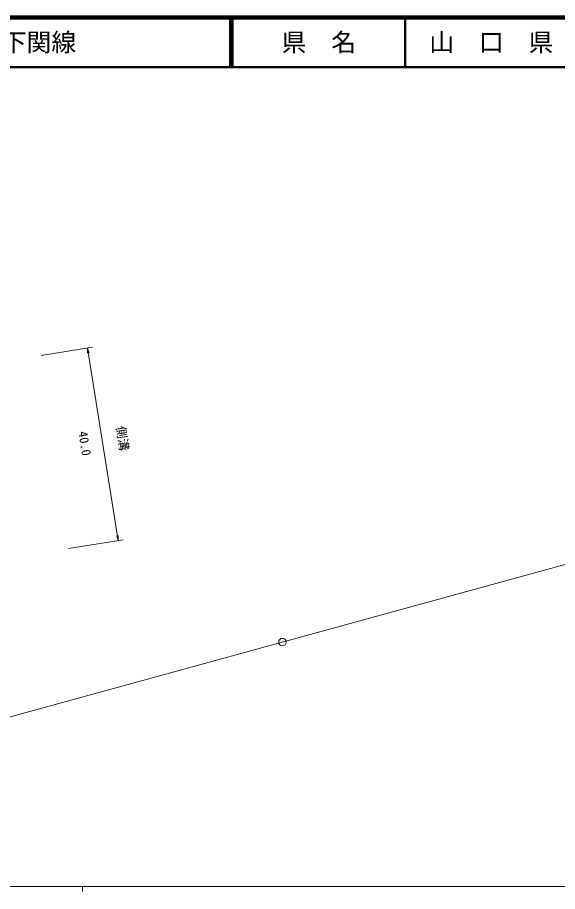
# Model space of a CAD drawing. Units: millimetres, scale not verified. Extents: x 40000 to 680000, y 20000 to 380000.
# Drawn here: x 254898 to 363711, y 204000 to 380000 of the extents above; entities that cross this region are included whole.
import ezdxf
from ezdxf.enums import TextEntityAlignment as Align

# ---------------------------------------------------------------- set-up
doc = ezdxf.new("R2010")
doc.units = ezdxf.units.MM
doc.header["$LTSCALE"] = 1000
for name, color, linetype, lineweight in [('M-STR-HTXT', 7, 'Continuous', 13), ('M-TTL', 2, 'Continuous', 140), ('M-TTL-BAND', 7, 'Continuous', 13), ('M-TTL-LINE', 7, 'Continuous', 50), ('M-WORK', 1, 'Continuous', 13)]:
    doc.layers.add(name, color=color, linetype=linetype, lineweight=lineweight)
doc.layers.add('M-TTL-TXT', color=7, linetype='Continuous')
doc.styles.add('ＭＳ ゴシック', font='')
doc.styles.get('ＭＳ ゴシック').set_extended_font_data('MS Gothic')

# ---------------------------------------------------------------- blocks, each defined once
blk = doc.blocks.new('open_arrow')
at = {"color": 0, "linetype": 'Continuous', "lineweight": -2}
blk.add_lwpolyline([(7.5, 1.25), (0, 0), (7.5, -1.25)], dxfattribs=at)

msp = doc.modelspace()

# ---------------------------------------------------------------- linework, layer by layer
at = {"layer": 'M-STR-HTXT'}
for p, q in [((259688, 311950), (269990, 313600)), ((275213, 274670), (269003, 313442)), ((265151, 273059), (276200, 274828))]:
    msp.add_line(p, q, dxfattribs=at)
at = {"layer": 'M-TTL'}
msp.add_line((680000, 380000), (40000, 380000), dxfattribs=at)
at = {"layer": 'M-TTL-BAND'}
for p, q in [((40000, 205000), (579000, 205000)), ((268000, 205000), (268000, 204000))]:
    msp.add_line(p, q, dxfattribs=at)
at = {"layer": 'M-TTL-LINE'}
for p, q in [((297750, 380000), (297750, 370000)), ((298250, 380000), (298250, 370000)), ((333000, 380000), (333000, 370000)), ((40000, 370000), (680000, 370000))]:
    msp.add_line(p, q, dxfattribs=at)
at = {"layer": 'M-WORK'}
msp.add_line((218709, 229697), (501253, 307086), dxfattribs=at)
msp.add_circle((308279, 254231), 750, dxfattribs=at)

# ---------------------------------------------------------------- block references
at = {"layer": 'M-STR-HTXT', "xscale": 133, "yscale": 133}
for p, rotation in [((269003, 313442), 279.1), ((275213, 274670), 99.1)]:
    msp.add_blockref('open_arrow', p, dxfattribs=dict(at, rotation=rotation))

# ---------------------------------------------------------------- texts
at = {"layer": 'M-STR-HTXT', "style": 'ＭＳ ゴシック'}
msp.add_text('側溝', height=1833, rotation=279.1, dxfattribs=at).set_placement((274234, 297471), align=Align.BOTTOM_LEFT)
msp.add_text('40.0', height=1833, rotation=279.1, dxfattribs=at).set_placement((267000, 294000), align=Align.BOTTOM_CENTER)
at = {"layer": 'M-TTL-TXT', "style": 'ＭＳ ゴシック'}
msp.add_text('一般県道田ノ首下関線', height=3666, dxfattribs=at).set_placement((216734, 375000), align=Align.MIDDLE_LEFT)
for s, p in [('県\u3000名', (315625, 375000)), ('山\u3000口\u3000県', (350375, 375000))]:
    msp.add_text(s, height=3666, dxfattribs=at).set_placement(p, align=Align.MIDDLE_CENTER)

doc.saveas('drawing.dxf')
